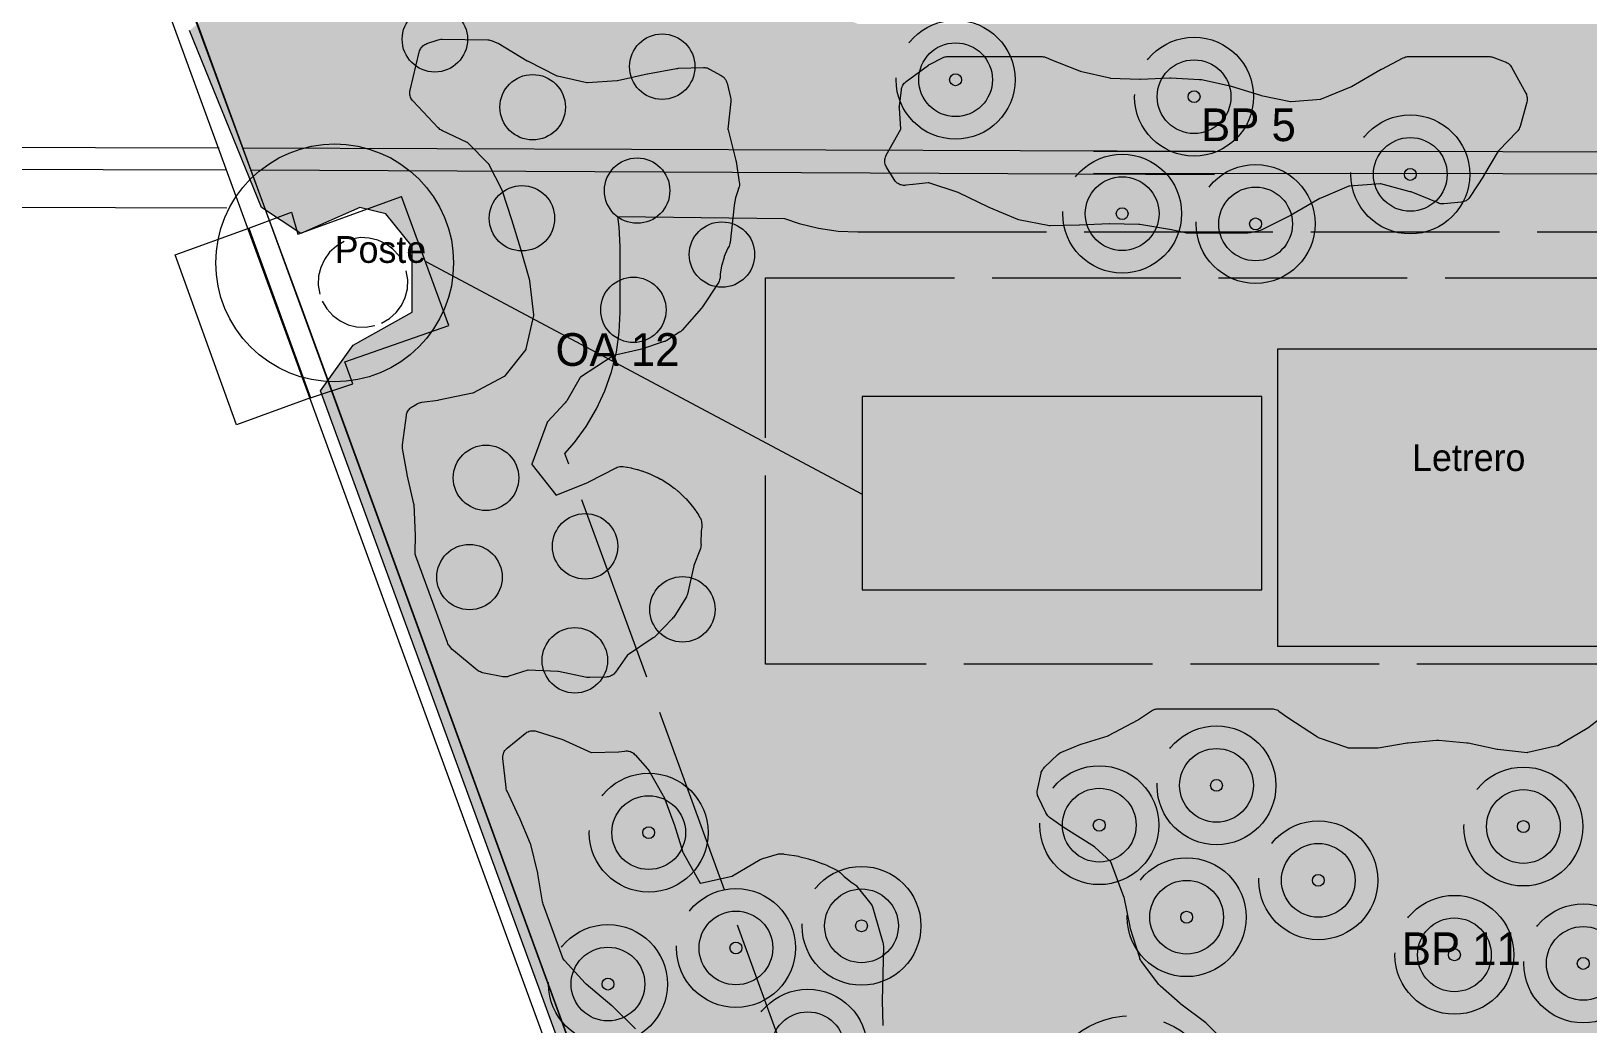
# Model space of a CAD drawing. Header units: metres. Extents: x 1 to 213, y 1 to 147.
# Drawn here: x 108.96 to 119.43, y 33.18 to 39.86 of the extents above; entities that cross this region are included whole.
import ezdxf

# ---------------------------------------------------------------- set-up
doc = ezdxf.new("R2010")
doc.units = ezdxf.units.M
doc.linetypes.add('DASHED', pattern=[1.524, 1.27, -0.254])
doc.layers.get('0').update_dxf_attribs({"lineweight": 0, "plot": 0})
for name, color, linetype, lineweight, plot in [('00-BASE-ARQUITECTURA', 8, 'Continuous', 0, False), ('PJ-ARBUSTOS', 82, 'Continuous', 0, False), ('PJ-COPA-ADULTA', 8, 'DASHED', 0, False), ('PJ-ETIQUETAS', 7, 'Continuous', 0, False), ('PJ-GRAVILLA', 42, 'Continuous', 0, False), ('PJ-HERBACEAS', 212, 'Continuous', 0, False), ('PJ-LIMITE-JARDIN', 7, 'Continuous', 0, False), ('PJ-MASAS', 92, 'Continuous', 0, False), ('PJ-MASAS-RELLENO', 92, 'Continuous', 0, False), ('PJ-PROTEGIDO', 30, 'DASHED', 0, False), ('PJ-RIEGO-SECTORES', 5, 'Continuous', 0, False), ('PJ-VISIBILIDAD', 1, 'DASHED', 0, False)]:
    doc.layers.add(name, color=color, linetype=linetype, lineweight=lineweight, plot=plot)

# ---------------------------------------------------------------- blocks, each defined once
blk = doc.blocks.new('PJ_BP')
for radius in [0.248, 0.04]:
    blk.add_circle((0, 0), radius)
for tag, p, height in [('CODIGO', (0.15, 0.15), 0.2), ('ESPECIE', (0.15, -0.1), 0.15), ('ZONA', (0.15, -0.3), 0.15)]:
    blk.add_attdef(tag, p, '', height=height)
blk = doc.blocks.new('PJ_OA')
blk.add_circle((0, 0), 0.22)
for tag, p, height in [('CODIGO', (0.15, 0.15), 0.2), ('ESPECIE', (0.15, -0.1), 0.15), ('ZONA', (0.15, -0.3), 0.15)]:
    blk.add_attdef(tag, p, '', height=height)

msp = doc.modelspace()

# ---------------------------------------------------------------- hatches: boundary and pattern name
at = {"layer": 'PJ-GRAVILLA'}
h = msp.add_hatch(dxfattribs=at)
h.set_pattern_fill('GRAVEL', scale=0.03)
h.paths.add_polyline_path([(110.243, 40.04), (114.3, 39.996), (114.52, 39.908), (129.91, 39.908), (129.954, 39.82), (129.646, 39.467), (129.646, 39.247), (129.954, 38.497), (140.141, 15.963), (139.788, 15.919), (134.541, 16.669), (130.748, 16.889), (127.705, 17.551), (127.441, 17.727), (125.986, 18.124), (123.737, 19.138), (121.973, 20.152), (120.077, 21.519), (118.445, 22.975), (116.813, 24.783), (114.961, 27.384), (114.344, 28.531), (113.374, 30.692), (110.904, 37.439), (111.125, 37.747), (111.522, 37.968), (111.522, 38.409), (111.345, 38.629), (111.169, 38.673), (110.772, 38.497), (110.508, 38.673), (110.023, 39.864), (110.243, 40.04)])
at = {"layer": 'PJ-MASAS-RELLENO'}
for points in [[(111.482, 37.273), (111.484, 37.281), (111.486, 37.288), (111.488, 37.295), (111.492, 37.302), (111.496, 37.308), (111.5, 37.314), (111.506, 37.32), (111.511, 37.325), (111.517, 37.329), (111.524, 37.333), (111.53, 37.337), (111.532, 37.338), (111.556, 37.352), (111.563, 37.356), (111.571, 37.359), (111.579, 37.361), (111.587, 37.363), (111.697, 37.377), (111.7, 37.378), (111.927, 37.425), (111.929, 37.425), (111.931, 37.426), (112.143, 37.537), (112.145, 37.538), (112.147, 37.54), (112.288, 37.718), (112.289, 37.72), (112.289, 37.721), (112.339, 37.945), (112.34, 37.948), (112.339, 37.95), (112.314, 38.179), (112.314, 38.181), (112.313, 38.182), (112.253, 38.392), (112.253, 38.392), (112.192, 38.59), (112.192, 38.59), (112.13, 38.782), (112.13, 38.784), (112.129, 38.785), (112.038, 38.964), (112.037, 38.966), (112.036, 38.967), (111.895, 39.108), (111.894, 39.109), (111.892, 39.11), (111.721, 39.191), (111.714, 39.194), (111.708, 39.198), (111.702, 39.203), (111.697, 39.208), (111.527, 39.388), (111.522, 39.394), (111.517, 39.401), (111.513, 39.408), (111.51, 39.415), (111.508, 39.423), (111.506, 39.43), (111.505, 39.438), (111.505, 39.446), (111.506, 39.454), (111.507, 39.462), (111.569, 39.718), (111.571, 39.726), (111.574, 39.733), (111.578, 39.74), (111.582, 39.747), (111.588, 39.753), (111.593, 39.759), (111.6, 39.764), (111.606, 39.768), (111.614, 39.772), (111.621, 39.775), (111.697, 39.8), (111.705, 39.802), (111.714, 39.804), (111.723, 39.804), (112.03, 39.801), (112.038, 39.8), (112.045, 39.799), (112.053, 39.797), (112.06, 39.794), (112.091, 39.781), (112.1, 39.777), (112.295, 39.66), (112.298, 39.659), (112.495, 39.559), (112.497, 39.558), (112.5, 39.558), (112.697, 39.513), (112.699, 39.513), (112.701, 39.513), (112.9, 39.526), (112.902, 39.527), (112.903, 39.527), (113.103, 39.571), (113.106, 39.572), (113.301, 39.608), (113.307, 39.608), (113.313, 39.609), (113.481, 39.614), (113.49, 39.614), (113.498, 39.613), (113.506, 39.611), (113.515, 39.608), (113.522, 39.604), (113.601, 39.561), (113.608, 39.557), (113.614, 39.551), (113.62, 39.546), (113.626, 39.539), (113.63, 39.533), (113.634, 39.525), (113.637, 39.518), (113.64, 39.51), (113.663, 39.413), (113.665, 39.404), (113.666, 39.395), (113.665, 39.386), (113.646, 39.199), (113.646, 39.197), (113.647, 39.195), (113.699, 38.988), (113.701, 38.981), (113.722, 38.843), (113.723, 38.835), (113.723, 38.828), (113.723, 38.82), (113.721, 38.812), (113.719, 38.804), (113.716, 38.797), (113.716, 38.796), (113.714, 38.791), (113.699, 38.744), (113.697, 38.738), (113.688, 38.688), (113.688, 38.685), (113.661, 38.438), (113.659, 38.43), (113.657, 38.421), (113.654, 38.413), (113.65, 38.406), (113.646, 38.399), (113.643, 38.394), (113.621, 38.343), (113.62, 38.338), (113.604, 38.285), (113.603, 38.28), (113.595, 38.223), (113.595, 38.22), (113.593, 38.2), (113.592, 38.193), (113.59, 38.185), (113.587, 38.177), (113.584, 38.17), (113.58, 38.163), (113.476, 38.004), (113.469, 37.995), (113.338, 37.847), (113.333, 37.842), (113.327, 37.837), (113.321, 37.833), (113.236, 37.778), (113.231, 37.775), (113.224, 37.772), (113.218, 37.77), (113.064, 37.719), (113.056, 37.717), (112.878, 37.676), (112.876, 37.676), (112.874, 37.675), (112.655, 37.531), (112.653, 37.53), (112.652, 37.529), (112.561, 37.372), (112.556, 37.365), (112.55, 37.358), (112.431, 37.231), (112.43, 37.229), (112.429, 37.227), (112.327, 36.946), (112.327, 36.944), (112.328, 36.942), (112.487, 36.739), (112.488, 36.737), (112.49, 36.738), (112.707, 36.824), (112.71, 36.826), (112.894, 36.921), (112.901, 36.925), (112.909, 36.927), (112.918, 36.929), (112.926, 36.93), (112.934, 36.93), (112.942, 36.929), (112.966, 36.926), (112.97, 36.925), (112.995, 36.92), (112.999, 36.919), (113.035, 36.91), (113.039, 36.909), (113.063, 36.902), (113.067, 36.9), (113.102, 36.888), (113.105, 36.887), (113.129, 36.877), (113.133, 36.875), (113.166, 36.859), (113.17, 36.858), (113.192, 36.845), (113.196, 36.844), (113.228, 36.824), (113.231, 36.822), (113.252, 36.808), (113.255, 36.806), (113.285, 36.784), (113.288, 36.781), (113.308, 36.765), (113.311, 36.763), (113.338, 36.738), (113.341, 36.735), (113.359, 36.717), (113.362, 36.714), (113.387, 36.686), (113.39, 36.683), (113.406, 36.664), (113.408, 36.661), (113.43, 36.631), (113.433, 36.628), (113.447, 36.606), (113.449, 36.603), (113.458, 36.588), (113.461, 36.582), (113.464, 36.575), (113.466, 36.568), (113.468, 36.561), (113.469, 36.554), (113.47, 36.542), (113.47, 36.532), (113.47, 36.523), (113.465, 36.495), (113.465, 36.49), (113.464, 36.418), (113.464, 36.413), (113.464, 36.41), (113.465, 36.402), (113.464, 36.395), (113.463, 36.387), (113.462, 36.379), (113.459, 36.372), (113.417, 36.265), (113.417, 36.264), (113.417, 36.262), (113.373, 36.071), (113.37, 36.062), (113.367, 36.054), (113.362, 36.046), (113.281, 35.917), (113.276, 35.911), (113.271, 35.905), (113.158, 35.788), (113.152, 35.782), (113.144, 35.777), (112.97, 35.661), (112.968, 35.66), (112.967, 35.659), (112.89, 35.547), (112.886, 35.541), (112.881, 35.536), (112.875, 35.531), (112.869, 35.527), (112.863, 35.523), (112.856, 35.519), (112.849, 35.517), (112.842, 35.515), (112.834, 35.514), (112.827, 35.513), (112.716, 35.51), (112.707, 35.51), (112.697, 35.511), (112.505, 35.55), (112.503, 35.55), (112.502, 35.55), (112.302, 35.559), (112.3, 35.559), (112.299, 35.559), (112.171, 35.519), (112.163, 35.516), (112.155, 35.515), (112.147, 35.515), (112.139, 35.515), (112.131, 35.516), (111.995, 35.543), (111.987, 35.545), (111.98, 35.548), (111.973, 35.551), (111.966, 35.555), (111.959, 35.56), (111.799, 35.693), (111.791, 35.7), (111.775, 35.719), (111.77, 35.725), (111.765, 35.731), (111.762, 35.738), (111.759, 35.745), (111.546, 36.326), (111.544, 36.333), (111.542, 36.34), (111.541, 36.347), (111.541, 36.354), (111.543, 36.464), (111.543, 36.466), (111.534, 36.675), (111.533, 36.677), (111.533, 36.679), (111.488, 36.874), (111.488, 36.878), (111.457, 37.051), (111.456, 37.059), (111.456, 37.067), (111.456, 37.075), (111.482, 37.273)], [(114.809, 39.2), (114.809, 39.202), (114.8, 39.34), (114.799, 39.347), (114.8, 39.355), (114.814, 39.464), (114.815, 39.472), (114.817, 39.48), (114.82, 39.488), (114.824, 39.495), (114.828, 39.502), (114.833, 39.508), (114.839, 39.514), (114.845, 39.519), (114.995, 39.63), (115, 39.634), (115.007, 39.637), (115.091, 39.68), (115.098, 39.683), (115.105, 39.685), (115.112, 39.687), (115.12, 39.688), (115.127, 39.688), (115.754, 39.688), (115.761, 39.688), (115.768, 39.687), (115.776, 39.685), (115.782, 39.683), (115.811, 39.672), (115.812, 39.671), (116.013, 39.591), (116.015, 39.591), (116.016, 39.59), (116.216, 39.544), (116.218, 39.543), (116.22, 39.543), (116.419, 39.536), (116.422, 39.536), (116.62, 39.544), (116.627, 39.544), (116.82, 39.534), (116.826, 39.534), (116.833, 39.533), (117.026, 39.491), (117.032, 39.489), (117.23, 39.428), (117.234, 39.427), (117.433, 39.386), (117.435, 39.386), (117.437, 39.386), (117.636, 39.402), (117.638, 39.403), (117.64, 39.403), (117.838, 39.484), (117.843, 39.486), (118.042, 39.602), (118.046, 39.604), (118.191, 39.679), (118.198, 39.682), (118.206, 39.685), (118.213, 39.687), (118.22, 39.688), (118.228, 39.688), (118.766, 39.688), (118.773, 39.688), (118.78, 39.687), (118.787, 39.685), (118.794, 39.683), (118.877, 39.653), (118.884, 39.65), (118.891, 39.646), (118.898, 39.641), (118.904, 39.636), (118.91, 39.63), (118.915, 39.623), (118.919, 39.616), (119.015, 39.442), (119.019, 39.435), (119.021, 39.428), (119.023, 39.42), (119.025, 39.413), (119.025, 39.405), (119.025, 39.397), (119.024, 39.389), (119.022, 39.382), (118.977, 39.217), (118.974, 39.21), (118.971, 39.202), (118.967, 39.195), (118.962, 39.189), (118.957, 39.183), (118.833, 39.056), (118.831, 39.054), (118.83, 39.052), (118.731, 38.886), (118.73, 38.884), (118.642, 38.746), (118.637, 38.739), (118.632, 38.733), (118.626, 38.727), (118.62, 38.723), (118.613, 38.718), (118.606, 38.715), (118.598, 38.712), (118.59, 38.71), (118.582, 38.709), (118.463, 38.697), (118.455, 38.697), (118.448, 38.697), (118.44, 38.698), (118.432, 38.7), (118.425, 38.703), (118.243, 38.777), (118.238, 38.778), (118.04, 38.831), (118.038, 38.832), (118.036, 38.832), (117.829, 38.816), (117.826, 38.816), (117.824, 38.815), (117.635, 38.735), (117.63, 38.733), (117.432, 38.619), (117.428, 38.617), (117.235, 38.521), (117.227, 38.518), (117.218, 38.515), (117.162, 38.502), (117.153, 38.501), (117.144, 38.5), (116.742, 38.5), (116.733, 38.5), (116.725, 38.502), (116.619, 38.524), (116.617, 38.524), (116.418, 38.557), (116.412, 38.558), (116.213, 38.562), (116.211, 38.562), (116.011, 38.553), (116.009, 38.553), (115.815, 38.55), (115.807, 38.55), (115.799, 38.551), (115.612, 38.588), (115.604, 38.59), (115.596, 38.592), (115.403, 38.673), (115.399, 38.675), (115.201, 38.772), (115.195, 38.774), (114.997, 38.839), (114.995, 38.839), (114.993, 38.839), (114.892, 38.828), (114.89, 38.828), (114.844, 38.822), (114.836, 38.821), (114.828, 38.821), (114.821, 38.822), (114.813, 38.824), (114.806, 38.826), (114.798, 38.829), (114.792, 38.833), (114.785, 38.837), (114.779, 38.842), (114.774, 38.847), (114.769, 38.853), (114.764, 38.86), (114.714, 38.944), (114.71, 38.951), (114.707, 38.958), (114.705, 38.965), (114.703, 38.972), (114.702, 38.98), (114.702, 38.988), (114.703, 38.995), (114.704, 39.003), (114.706, 39.01), (114.709, 39.017), (114.712, 39.024), (114.809, 39.199), (114.809, 39.2)], [(115.736, 34.703), (115.733, 34.71), (115.73, 34.717), (115.729, 34.724), (115.728, 34.732), (115.728, 34.739), (115.728, 34.747), (115.729, 34.754), (115.753, 34.866), (115.755, 34.874), (115.758, 34.881), (115.762, 34.888), (115.766, 34.895), (115.771, 34.901), (115.777, 34.907), (115.866, 34.992), (115.872, 34.997), (115.878, 35.001), (115.884, 35.005), (115.891, 35.008), (116.022, 35.062), (116.029, 35.065), (116.204, 35.119), (116.206, 35.12), (116.208, 35.12), (116.406, 35.226), (116.409, 35.228), (116.496, 35.287), (116.503, 35.291), (116.51, 35.294), (116.518, 35.297), (116.525, 35.298), (116.533, 35.3), (116.541, 35.3), (117.307, 35.3), (117.315, 35.3), (117.323, 35.298), (117.331, 35.296), (117.339, 35.293), (117.346, 35.29), (117.353, 35.285), (117.414, 35.242), (117.415, 35.241), (117.614, 35.111), (117.616, 35.109), (117.619, 35.108), (117.816, 35.039), (117.818, 35.038), (117.82, 35.038), (118.018, 35.037), (118.019, 35.037), (118.021, 35.037), (118.218, 35.07), (118.223, 35.071), (118.414, 35.09), (118.422, 35.09), (118.43, 35.09), (118.619, 35.072), (118.628, 35.07), (118.823, 35.029), (118.827, 35.028), (119.025, 35.007), (119.027, 35.007), (119.029, 35.008), (119.226, 35.052), (119.228, 35.053), (119.23, 35.053), (119.428, 35.17), (119.432, 35.172), (119.579, 35.284), (119.585, 35.288), (119.592, 35.292), (119.599, 35.295), (119.606, 35.297), (119.613, 35.299), (119.62, 35.3), (119.627, 35.3), (120.337, 35.3), (120.345, 35.3), (120.354, 35.298), (120.362, 35.296), (120.369, 35.293), (120.377, 35.289), (120.384, 35.285), (120.39, 35.28), (120.396, 35.274), (120.472, 35.191), (120.476, 35.185), (120.481, 35.179), (120.484, 35.172), (120.487, 35.165), (120.49, 35.158), (120.545, 34.952), (120.546, 34.945), (120.547, 34.939), (120.548, 34.932), (120.549, 34.757), (120.548, 34.748), (120.531, 34.594), (120.53, 34.585), (120.527, 34.577), (120.467, 34.406), (120.465, 34.401), (120.462, 34.395), (120.375, 34.23), (120.37, 34.223), (120.365, 34.216), (120.24, 34.066), (120.235, 34.061), (120.088, 33.915), (120.084, 33.91), (119.964, 33.75), (119.963, 33.748), (119.962, 33.747), (119.909, 33.552), (119.909, 33.551), (119.909, 33.549), (119.929, 33.32), (119.93, 33.314), (119.986, 33.069), (119.987, 33.062), (119.995, 33.001), (119.996, 32.993), (119.995, 32.985), (119.994, 32.977), (119.993, 32.969), (119.99, 32.961), (119.987, 32.954), (119.983, 32.947), (119.978, 32.94), (119.972, 32.934), (119.966, 32.929), (119.96, 32.924), (119.916, 32.895), (119.908, 32.89), (119.702, 32.785), (119.702, 32.784), (119.694, 32.78), (119.693, 32.779), (119.686, 32.775), (119.685, 32.775), (119.677, 32.77), (119.676, 32.769), (119.503, 32.654), (119.502, 32.654), (119.496, 32.649), (119.495, 32.649), (119.49, 32.645), (119.489, 32.644), (119.477, 32.635), (119.476, 32.634), (119.472, 32.63), (119.47, 32.629), (119.46, 32.618), (119.458, 32.617), (119.454, 32.613), (119.453, 32.611), (119.444, 32.6), (119.442, 32.599), (119.439, 32.594), (119.438, 32.593), (119.429, 32.58), (119.428, 32.579), (119.425, 32.574), (119.424, 32.573), (119.421, 32.567), (119.42, 32.566), (119.321, 32.392), (119.32, 32.391), (119.317, 32.384), (119.316, 32.384), (119.314, 32.378), (119.313, 32.376), (119.307, 32.362), (119.306, 32.361), (119.304, 32.355), (119.303, 32.354), (119.298, 32.339), (119.298, 32.337), (119.296, 32.332), (119.295, 32.33), (119.292, 32.315), (119.292, 32.313), (119.291, 32.308), (119.29, 32.306), (119.288, 32.291), (119.288, 32.289), (119.287, 32.283), (119.287, 32.281), (119.287, 32.266), (119.287, 32.264), (119.287, 32.258), (119.287, 32.257), (119.287, 32.241), (119.288, 32.239), (119.288, 32.233), (119.288, 32.232), (119.289, 32.225), (119.289, 32.224), (119.318, 32.034), (119.319, 32.026), (119.319, 32.018), (119.318, 32.009), (119.316, 32.001), (119.313, 31.994), (119.31, 31.986), (119.306, 31.979), (119.301, 31.972), (119.296, 31.966), (119.29, 31.961), (119.222, 31.904), (119.216, 31.9), (119.21, 31.896), (119.204, 31.893), (119.05, 31.822), (119.042, 31.819), (119.034, 31.817), (119.026, 31.815), (119.018, 31.815), (119.01, 31.815), (118.864, 31.827), (118.857, 31.828), (118.849, 31.83), (118.841, 31.832), (118.834, 31.836), (118.827, 31.84), (118.821, 31.845), (118.815, 31.85), (118.716, 31.948), (118.711, 31.954), (118.706, 31.96), (118.701, 31.967), (118.698, 31.974), (118.624, 32.157), (118.623, 32.159), (118.622, 32.161), (118.488, 32.326), (118.487, 32.328), (118.485, 32.329), (118.329, 32.429), (118.328, 32.43), (118.326, 32.43), (118.082, 32.472), (118.08, 32.472), (118.078, 32.472), (117.831, 32.462), (117.825, 32.461), (117.701, 32.466), (117.693, 32.466), (117.685, 32.468), (117.677, 32.47), (117.67, 32.473), (117.663, 32.477), (117.656, 32.481), (117.654, 32.483), (117.625, 32.503), (117.62, 32.506), (117.616, 32.508), (117.61, 32.511), (117.605, 32.515), (117.339, 32.717), (117.333, 32.722), (117.328, 32.727), (117.316, 32.741), (117.312, 32.744), (117.284, 32.768), (117.282, 32.77), (117.101, 32.905), (117.094, 32.911), (117.088, 32.917), (117.083, 32.924), (117.001, 33.047), (117, 33.049), (116.998, 33.05), (116.865, 33.186), (116.863, 33.187), (116.862, 33.188), (116.695, 33.314), (116.69, 33.318), (116.557, 33.435), (116.551, 33.44), (116.546, 33.446), (116.429, 33.599), (116.425, 33.605), (116.422, 33.611), (116.419, 33.617), (116.417, 33.624), (116.354, 33.827), (116.352, 33.835), (116.312, 34.033), (116.312, 34.034), (116.311, 34.036), (116.223, 34.27), (116.222, 34.272), (116.221, 34.273), (116.116, 34.37), (116.115, 34.371), (116.113, 34.372), (115.92, 34.492), (115.915, 34.495), (115.811, 34.569), (115.805, 34.574), (115.799, 34.58), (115.794, 34.586), (115.789, 34.593), (115.786, 34.6), (115.736, 34.703)], [(112.549, 33.604), (112.544, 33.61), (112.539, 33.616), (112.536, 33.623), (112.533, 33.63), (112.402, 33.986), (112.4, 33.994), (112.398, 34.001), (112.368, 34.19), (112.368, 34.194), (112.319, 34.386), (112.317, 34.391), (112.241, 34.574), (112.24, 34.575), (112.16, 34.745), (112.157, 34.753), (112.154, 34.762), (112.153, 34.771), (112.132, 34.966), (112.132, 34.974), (112.132, 34.982), (112.133, 34.99), (112.135, 34.997), (112.138, 35.005), (112.141, 35.012), (112.145, 35.019), (112.15, 35.025), (112.155, 35.031), (112.161, 35.036), (112.281, 35.134), (112.288, 35.139), (112.294, 35.143), (112.302, 35.146), (112.309, 35.149), (112.317, 35.151), (112.324, 35.152), (112.332, 35.152), (112.34, 35.152), (112.348, 35.151), (112.356, 35.149), (112.519, 35.098), (112.528, 35.095), (112.726, 35.006), (112.727, 35.005), (112.729, 35.005), (112.909, 35.01), (112.913, 35.011), (112.951, 35.016), (112.959, 35.017), (112.967, 35.017), (112.974, 35.016), (112.982, 35.014), (112.99, 35.012), (112.997, 35.009), (113.004, 35.005), (113.01, 35.001), (113.016, 34.995), (113.022, 34.99), (113.104, 34.897), (113.109, 34.891), (113.113, 34.884), (113.208, 34.72), (113.211, 34.714), (113.214, 34.709), (113.283, 34.529), (113.285, 34.523), (113.342, 34.335), (113.342, 34.333), (113.344, 34.331), (113.459, 34.128), (113.46, 34.127), (113.462, 34.127), (113.674, 34.174), (113.676, 34.175), (113.677, 34.176), (113.863, 34.286), (113.869, 34.289), (113.875, 34.291), (113.882, 34.293), (113.979, 34.322), (113.986, 34.324), (113.994, 34.325), (114.001, 34.325), (114.009, 34.325), (114.021, 34.324), (114.024, 34.323), (114.091, 34.313), (114.095, 34.313), (114.12, 34.308), (114.123, 34.307), (114.189, 34.29), (114.192, 34.289), (114.217, 34.282), (114.22, 34.281), (114.284, 34.258), (114.287, 34.257), (114.311, 34.247), (114.314, 34.245), (114.375, 34.217), (114.379, 34.215), (114.382, 34.213), (114.389, 34.209), (114.395, 34.204), (114.401, 34.199), (114.425, 34.175), (114.429, 34.171), (114.482, 34.13), (114.486, 34.127), (114.494, 34.122), (114.5, 34.118), (114.506, 34.114), (114.512, 34.109), (114.516, 34.103), (114.608, 33.988), (114.613, 33.982), (114.617, 33.975), (114.62, 33.967), (114.622, 33.96), (114.631, 33.929), (114.689, 33.727), (114.69, 33.719), (114.691, 33.712), (114.692, 33.704), (114.688, 33.516), (114.688, 33.515), (114.684, 33.338), (114.684, 33.336), (114.688, 33.169), (114.688, 33.163), (114.687, 33.157), (114.667, 32.993), (114.665, 32.984), (114.662, 32.976), (114.659, 32.968), (114.589, 32.826), (114.586, 32.819), (114.582, 32.813), (114.577, 32.807), (114.571, 32.802), (114.455, 32.695), (114.449, 32.691), (114.443, 32.687), (114.437, 32.683), (114.289, 32.608), (114.284, 32.605), (114.065, 32.452), (114.064, 32.451), (114.064, 32.449), (114.13, 32.205), (114.131, 32.204), (114.132, 32.202), (114.292, 32.048), (114.293, 32.048), (114.392, 31.957), (114.398, 31.951), (114.402, 31.945), (114.407, 31.939), (114.41, 31.932), (114.413, 31.925), (114.638, 31.312), (114.64, 31.304), (114.642, 31.296), (114.642, 31.287), (114.642, 31.278), (114.628, 31.103), (114.628, 31.101), (114.628, 31.099), (114.677, 30.874), (114.677, 30.872), (114.679, 30.872), (114.905, 30.854), (114.907, 30.854), (114.909, 30.854), (115.075, 30.892), (115.085, 30.894), (115.094, 30.894), (115.253, 30.891), (115.261, 30.89), (115.269, 30.889), (115.277, 30.886), (115.284, 30.883), (115.421, 30.821), (115.429, 30.817), (115.436, 30.813), (115.443, 30.807), (115.449, 30.801), (115.546, 30.687), (115.551, 30.681), (115.556, 30.674), (115.559, 30.666), (115.62, 30.524), (115.622, 30.519), (115.674, 30.372), (115.675, 30.369), (115.742, 30.211), (115.745, 30.203), (115.8, 30.024), (115.802, 30.016), (115.803, 30.007), (115.804, 29.999), (115.803, 29.991), (115.802, 29.983), (115.8, 29.975), (115.734, 29.775), (115.731, 29.768), (115.728, 29.761), (115.724, 29.755), (115.615, 29.599), (115.61, 29.592), (115.604, 29.585), (115.597, 29.58), (115.455, 29.475), (115.449, 29.471), (115.442, 29.467), (115.434, 29.464), (115.252, 29.4), (115.244, 29.398), (115.038, 29.35), (115.035, 29.349), (114.837, 29.285), (114.836, 29.284), (114.835, 29.284), (114.679, 29.206), (114.672, 29.203), (114.665, 29.201), (114.657, 29.199), (114.649, 29.198), (114.641, 29.198), (114.52, 29.202), (114.513, 29.202), (114.505, 29.204), (114.497, 29.206), (114.49, 29.209), (114.483, 29.212), (114.477, 29.216), (114.471, 29.221), (114.465, 29.226), (114.46, 29.232), (114.377, 29.338), (114.373, 29.345), (114.369, 29.351), (114.366, 29.359), (114.363, 29.366), (114.314, 29.541), (114.312, 29.553), (114.286, 29.756), (114.259, 29.963), (114.259, 29.964), (114.258, 29.966), (114.194, 30.154), (114.194, 30.156), (114.192, 30.158), (114.07, 30.319), (114.068, 30.321), (114.066, 30.322), (113.892, 30.461), (113.89, 30.463), (113.706, 30.594), (113.701, 30.598), (113.697, 30.602), (113.633, 30.665), (113.628, 30.671), (113.623, 30.677), (113.619, 30.683), (113.616, 30.689), (113.579, 30.772), (113.577, 30.777), (113.42, 31.205), (113.418, 31.213), (113.416, 31.22), (113.415, 31.228), (113.408, 31.353), (113.408, 31.356), (113.379, 31.557), (113.379, 31.558), (113.379, 31.56), (113.319, 31.749), (113.318, 31.752), (113.243, 31.934), (113.241, 31.94), (113.181, 32.121), (113.179, 32.128), (113.177, 32.136), (113.153, 32.327), (113.152, 32.333), (113.152, 32.34), (113.158, 32.55), (113.164, 32.765), (113.164, 32.767), (113.164, 32.769), (113.128, 32.967), (113.128, 32.968), (113.127, 32.97), (113.026, 33.144), (113.025, 33.145), (113.024, 33.147), (112.867, 33.301), (112.865, 33.302), (112.693, 33.448), (112.686, 33.455), (112.549, 33.604)]]:
    msp.add_hatch(color=7, dxfattribs=at).paths.add_polyline_path(points)

# ---------------------------------------------------------------- linework, layer by layer
at = {"layer": '00-BASE-ARQUITECTURA'}
for points in [[(109.153, 42.439), (113.302, 31.073)], [(109.005, 42.386), (113.164, 31.02)], [(119.874, 21.759), (119.249, 22.299), (118.688, 22.818), (117.842, 23.675), (117.461, 24.098), (116.9, 24.754), (115.969, 25.982), (115.196, 27.157), (114.614, 28.173), (114.095, 29.178), (113.598, 30.311), (113.09, 31.665), (110.783, 37.984), (110.052, 39.963)], [(102.729, 39.095), (110.222, 39.074)], [(110.381, 39.074), (116.921, 39.052)], [(116.106, 39.052), (127.123, 39.042)], [(102.782, 38.947), (110.275, 38.925)], [(110.434, 38.925), (116.921, 38.894)], [(116.106, 38.904), (127.123, 38.894)], [(102.782, 38.693), (110.275, 38.671)], [(110.709, 38.64), (110.751, 38.492), (111.45, 38.746)], [(111.767, 37.878), (111.45, 38.746)], [(109.926, 38.354), (110.423, 38.534), (110.709, 38.64)], [(110.423, 38.534), (110.836, 37.391), (111.121, 37.486)], [(111.464, 38.295), (111.433, 38.348), (111.392, 38.393), (111.345, 38.428), (111.291, 38.453), (111.233, 38.467), (111.173, 38.47), (111.112, 38.46)], [(110.338, 37.211), (109.926, 38.354)], [(111.064, 38.443), (111.011, 38.412), (110.966, 38.371), (110.931, 38.323), (110.906, 38.269), (110.892, 38.212), (110.889, 38.151), (110.899, 38.09)], [(111.316, 37.895), (111.369, 37.926), (111.414, 37.967), (111.449, 38.014), (111.475, 38.068), (111.489, 38.126), (111.491, 38.186), (111.481, 38.247)], [(111.608, 38.312), (114.55, 36.745)], [(110.916, 38.043), (110.947, 37.99), (110.988, 37.945), (111.036, 37.91), (111.09, 37.884), (111.147, 37.87), (111.208, 37.868), (111.269, 37.878)], [(111.121, 37.486), (111.068, 37.634), (111.767, 37.878)], [(121.853, 35.719), (121.853, 37.719), (117.344, 37.719), (117.344, 35.719)], [(110.836, 37.391), (110.338, 37.211)], [(121.853, 35.719), (117.344, 35.719)]]:
    msp.add_lwpolyline(points, dxfattribs=at)
msp.add_lwpolyline([(114.55, 37.401), (114.55, 36.1), (117.239, 36.1), (117.239, 37.401)], close=True, dxfattribs=at)
at = {"layer": 'PJ-COPA-ADULTA'}
for centre, radius in [((115.178, 39.532), 0.4), ((116.783, 39.418), 0.4), ((118.238, 38.895), 0.4), ((116.299, 38.631), 0.4), ((117.197, 38.562), 0.4), ((116.934, 34.785), 0.4), ((116.145, 34.517), 0.4), ((118.999, 34.508), 0.4), ((113.113, 34.467), 0.4), ((117.619, 34.146), 0.4), ((116.733, 33.898), 0.4), ((114.545, 33.84), 0.4), ((113.7, 33.691), 0.4), ((118.535, 33.645), 0.4), ((119.402, 33.587), 0.4), ((112.839, 33.448), 0.4), ((114.184, 33.013), 0.4), ((116.36, 32.635), 0.6)]:
    msp.add_circle(centre, radius, dxfattribs=at)
at = {"layer": 'PJ-LIMITE-JARDIN'}
msp.add_lwpolyline([(139.788, 15.919), (134.541, 16.669), (130.748, 16.889), (127.705, 17.551), (127.441, 17.727), (125.986, 18.124), (123.737, 19.138), (121.973, 20.152), (120.077, 21.519), (118.445, 22.975), (116.813, 24.783), (114.961, 27.384), (114.344, 28.531), (113.374, 30.692), (110.904, 37.439), (111.125, 37.747), (111.522, 37.968), (111.522, 38.409), (111.345, 38.629), (111.169, 38.673), (110.772, 38.497), (110.508, 38.673), (110.023, 39.864)], dxfattribs=at)
at = {"layer": 'PJ-MASAS'}
for points in [[(111.482, 37.273), (111.484, 37.281), (111.486, 37.288), (111.488, 37.295), (111.492, 37.302), (111.496, 37.308), (111.5, 37.314), (111.506, 37.32), (111.511, 37.325), (111.517, 37.329), (111.524, 37.333), (111.53, 37.337), (111.532, 37.338), (111.556, 37.352), (111.563, 37.356), (111.571, 37.359), (111.579, 37.361), (111.587, 37.363), (111.697, 37.377), (111.7, 37.378), (111.927, 37.425), (111.929, 37.425), (111.931, 37.426), (112.143, 37.537), (112.145, 37.538), (112.147, 37.54), (112.288, 37.718), (112.289, 37.72), (112.289, 37.721), (112.339, 37.945), (112.34, 37.948), (112.339, 37.95), (112.314, 38.179), (112.314, 38.181), (112.313, 38.182), (112.253, 38.392), (112.253, 38.392), (112.192, 38.59), (112.192, 38.59), (112.13, 38.782), (112.13, 38.784), (112.129, 38.785), (112.038, 38.964), (112.037, 38.966), (112.036, 38.967), (111.895, 39.108), (111.894, 39.109), (111.892, 39.11), (111.721, 39.191), (111.714, 39.194), (111.708, 39.198), (111.702, 39.203), (111.697, 39.208), (111.527, 39.388), (111.522, 39.394), (111.517, 39.401), (111.513, 39.408), (111.51, 39.415), (111.508, 39.423), (111.506, 39.43), (111.505, 39.438), (111.505, 39.446), (111.506, 39.454), (111.507, 39.462), (111.569, 39.718), (111.571, 39.726), (111.574, 39.733), (111.578, 39.74), (111.582, 39.747), (111.588, 39.753), (111.593, 39.759), (111.6, 39.764), (111.606, 39.768), (111.614, 39.772), (111.621, 39.775), (111.697, 39.8), (111.705, 39.802), (111.714, 39.804), (111.723, 39.804), (112.03, 39.801), (112.038, 39.8), (112.045, 39.799), (112.053, 39.797), (112.06, 39.794), (112.091, 39.781), (112.1, 39.777), (112.295, 39.66), (112.298, 39.659), (112.495, 39.559), (112.497, 39.558), (112.5, 39.558), (112.697, 39.513), (112.699, 39.513), (112.701, 39.513), (112.9, 39.526), (112.902, 39.527), (112.903, 39.527), (113.103, 39.571), (113.106, 39.572), (113.301, 39.608), (113.307, 39.608), (113.313, 39.609), (113.481, 39.614), (113.49, 39.614), (113.498, 39.613), (113.506, 39.611), (113.515, 39.608), (113.522, 39.604), (113.601, 39.561), (113.608, 39.557), (113.614, 39.551), (113.62, 39.546), (113.626, 39.539), (113.63, 39.533), (113.634, 39.525), (113.637, 39.518), (113.64, 39.51), (113.663, 39.413), (113.665, 39.404), (113.666, 39.395), (113.665, 39.386), (113.646, 39.199), (113.646, 39.197), (113.647, 39.195), (113.699, 38.988), (113.701, 38.981), (113.722, 38.843), (113.723, 38.835), (113.723, 38.828), (113.723, 38.82), (113.721, 38.812), (113.719, 38.804), (113.716, 38.797), (113.716, 38.796), (113.714, 38.791), (113.699, 38.744), (113.697, 38.738), (113.688, 38.688), (113.688, 38.685), (113.661, 38.438), (113.659, 38.43), (113.657, 38.421), (113.654, 38.413), (113.65, 38.406), (113.646, 38.399), (113.643, 38.394), (113.621, 38.343), (113.62, 38.338), (113.604, 38.285), (113.603, 38.28), (113.595, 38.223), (113.595, 38.22), (113.593, 38.2), (113.592, 38.193), (113.59, 38.185), (113.587, 38.177), (113.584, 38.17), (113.58, 38.163), (113.476, 38.004), (113.469, 37.995), (113.338, 37.847), (113.333, 37.842), (113.327, 37.837), (113.321, 37.833), (113.236, 37.778), (113.231, 37.775), (113.224, 37.772), (113.218, 37.77), (113.064, 37.719), (113.056, 37.717), (112.878, 37.676), (112.876, 37.676), (112.874, 37.675), (112.655, 37.531), (112.653, 37.53), (112.652, 37.529), (112.561, 37.372), (112.556, 37.365), (112.55, 37.358), (112.431, 37.231), (112.43, 37.229), (112.429, 37.227), (112.327, 36.946), (112.327, 36.944), (112.328, 36.942), (112.487, 36.739), (112.488, 36.737), (112.49, 36.738), (112.707, 36.824), (112.71, 36.826), (112.894, 36.921), (112.901, 36.925), (112.909, 36.927), (112.918, 36.929), (112.926, 36.93), (112.934, 36.93), (112.942, 36.929), (112.966, 36.926), (112.97, 36.925), (112.995, 36.92), (112.999, 36.919), (113.035, 36.91), (113.039, 36.909), (113.063, 36.902), (113.067, 36.9), (113.102, 36.888), (113.105, 36.887), (113.129, 36.877), (113.133, 36.875), (113.166, 36.859), (113.17, 36.858), (113.192, 36.845), (113.196, 36.844), (113.228, 36.824), (113.231, 36.822), (113.252, 36.808), (113.255, 36.806), (113.285, 36.784), (113.288, 36.781), (113.308, 36.765), (113.311, 36.763), (113.338, 36.738), (113.341, 36.735), (113.359, 36.717), (113.362, 36.714), (113.387, 36.686), (113.39, 36.683), (113.406, 36.664), (113.408, 36.661), (113.43, 36.631), (113.433, 36.628), (113.447, 36.606), (113.449, 36.603), (113.458, 36.588), (113.461, 36.582), (113.464, 36.575), (113.466, 36.568), (113.468, 36.561), (113.469, 36.554), (113.47, 36.542), (113.47, 36.532), (113.47, 36.523), (113.465, 36.495), (113.465, 36.49), (113.464, 36.418), (113.464, 36.413), (113.464, 36.41), (113.465, 36.402), (113.464, 36.395), (113.463, 36.387), (113.462, 36.379), (113.459, 36.372), (113.417, 36.265), (113.417, 36.264), (113.417, 36.262), (113.373, 36.071), (113.37, 36.062), (113.367, 36.054), (113.362, 36.046), (113.281, 35.917), (113.276, 35.911), (113.271, 35.905), (113.158, 35.788), (113.152, 35.782), (113.144, 35.777), (112.97, 35.661), (112.968, 35.66), (112.967, 35.659), (112.89, 35.547), (112.886, 35.541), (112.881, 35.536), (112.875, 35.531), (112.869, 35.527), (112.863, 35.523), (112.856, 35.519), (112.849, 35.517), (112.842, 35.515), (112.834, 35.514), (112.827, 35.513), (112.716, 35.51), (112.707, 35.51), (112.697, 35.511), (112.505, 35.55), (112.503, 35.55), (112.502, 35.55), (112.302, 35.559), (112.3, 35.559), (112.299, 35.559), (112.171, 35.519), (112.163, 35.516), (112.155, 35.515), (112.147, 35.515), (112.139, 35.515), (112.131, 35.516), (111.995, 35.543), (111.987, 35.545), (111.98, 35.548), (111.973, 35.551), (111.966, 35.555), (111.959, 35.56), (111.799, 35.693), (111.791, 35.7), (111.775, 35.719), (111.77, 35.725), (111.765, 35.731), (111.762, 35.738), (111.759, 35.745), (111.546, 36.326), (111.544, 36.333), (111.542, 36.34), (111.541, 36.347), (111.541, 36.354), (111.543, 36.464), (111.543, 36.466), (111.534, 36.675), (111.533, 36.677), (111.533, 36.679), (111.488, 36.874), (111.488, 36.878), (111.457, 37.051), (111.456, 37.059), (111.456, 37.067), (111.456, 37.075), (111.482, 37.273)], [(114.809, 39.2), (114.809, 39.202), (114.8, 39.34), (114.799, 39.347), (114.8, 39.355), (114.814, 39.464), (114.815, 39.472), (114.817, 39.48), (114.82, 39.488), (114.824, 39.495), (114.828, 39.502), (114.833, 39.508), (114.839, 39.514), (114.845, 39.519), (114.995, 39.63), (115, 39.634), (115.007, 39.637), (115.091, 39.68), (115.098, 39.683), (115.105, 39.685), (115.112, 39.687), (115.12, 39.688), (115.127, 39.688), (115.754, 39.688), (115.761, 39.688), (115.768, 39.687), (115.776, 39.685), (115.782, 39.683), (115.811, 39.672), (115.812, 39.671), (116.013, 39.591), (116.015, 39.591), (116.016, 39.59), (116.216, 39.544), (116.218, 39.543), (116.22, 39.543), (116.419, 39.536), (116.422, 39.536), (116.62, 39.544), (116.627, 39.544), (116.82, 39.534), (116.826, 39.534), (116.833, 39.533), (117.026, 39.491), (117.032, 39.489), (117.23, 39.428), (117.234, 39.427), (117.433, 39.386), (117.435, 39.386), (117.437, 39.386), (117.636, 39.402), (117.638, 39.403), (117.64, 39.403), (117.838, 39.484), (117.843, 39.486), (118.042, 39.602), (118.046, 39.604), (118.191, 39.679), (118.198, 39.682), (118.206, 39.685), (118.213, 39.687), (118.22, 39.688), (118.228, 39.688), (118.766, 39.688), (118.773, 39.688), (118.78, 39.687), (118.787, 39.685), (118.794, 39.683), (118.877, 39.653), (118.884, 39.65), (118.891, 39.646), (118.898, 39.641), (118.904, 39.636), (118.91, 39.63), (118.915, 39.623), (118.919, 39.616), (119.015, 39.442), (119.019, 39.435), (119.021, 39.428), (119.023, 39.42), (119.025, 39.413), (119.025, 39.405), (119.025, 39.397), (119.024, 39.389), (119.022, 39.382), (118.977, 39.217), (118.974, 39.21), (118.971, 39.202), (118.967, 39.195), (118.962, 39.189), (118.957, 39.183), (118.833, 39.056), (118.831, 39.054), (118.83, 39.052), (118.731, 38.886), (118.73, 38.884), (118.642, 38.746), (118.637, 38.739), (118.632, 38.733), (118.626, 38.727), (118.62, 38.723), (118.613, 38.718), (118.606, 38.715), (118.598, 38.712), (118.59, 38.71), (118.582, 38.709), (118.463, 38.697), (118.455, 38.697), (118.448, 38.697), (118.44, 38.698), (118.432, 38.7), (118.425, 38.703), (118.243, 38.777), (118.238, 38.778), (118.04, 38.831), (118.038, 38.832), (118.036, 38.832), (117.829, 38.816), (117.826, 38.816), (117.824, 38.815), (117.635, 38.735), (117.63, 38.733), (117.432, 38.619), (117.428, 38.617), (117.235, 38.521), (117.227, 38.518), (117.218, 38.515), (117.162, 38.502), (117.153, 38.501), (117.144, 38.5), (116.742, 38.5), (116.733, 38.5), (116.725, 38.502), (116.619, 38.524), (116.617, 38.524), (116.418, 38.557), (116.412, 38.558), (116.213, 38.562), (116.211, 38.562), (116.011, 38.553), (116.009, 38.553), (115.815, 38.55), (115.807, 38.55), (115.799, 38.551), (115.612, 38.588), (115.604, 38.59), (115.596, 38.592), (115.403, 38.673), (115.399, 38.675), (115.201, 38.772), (115.195, 38.774), (114.997, 38.839), (114.995, 38.839), (114.993, 38.839), (114.892, 38.828), (114.89, 38.828), (114.844, 38.822), (114.836, 38.821), (114.828, 38.821), (114.821, 38.822), (114.813, 38.824), (114.806, 38.826), (114.798, 38.829), (114.792, 38.833), (114.785, 38.837), (114.779, 38.842), (114.774, 38.847), (114.769, 38.853), (114.764, 38.86), (114.714, 38.944), (114.71, 38.951), (114.707, 38.958), (114.705, 38.965), (114.703, 38.972), (114.702, 38.98), (114.702, 38.988), (114.703, 38.995), (114.704, 39.003), (114.706, 39.01), (114.709, 39.017), (114.712, 39.024), (114.809, 39.199), (114.809, 39.2)]]:
    msp.add_lwpolyline(points, close=True, dxfattribs=at)
for points in [[(116.998, 33.05), (116.865, 33.186), (116.863, 33.187), (116.862, 33.188), (116.695, 33.314), (116.69, 33.318), (116.557, 33.435), (116.551, 33.44), (116.546, 33.446), (116.429, 33.599), (116.425, 33.605), (116.422, 33.611), (116.419, 33.617), (116.417, 33.624), (116.354, 33.827), (116.352, 33.835), (116.312, 34.033), (116.312, 34.034), (116.311, 34.036), (116.223, 34.27), (116.222, 34.272), (116.221, 34.273), (116.116, 34.37), (116.115, 34.371), (116.113, 34.372), (115.92, 34.492), (115.915, 34.495), (115.811, 34.569), (115.805, 34.574), (115.799, 34.58), (115.794, 34.586), (115.789, 34.593), (115.786, 34.6), (115.736, 34.703), (115.736, 34.703), (115.733, 34.71), (115.73, 34.717), (115.729, 34.724), (115.728, 34.732), (115.728, 34.739), (115.728, 34.747), (115.729, 34.754), (115.753, 34.866), (115.755, 34.874), (115.758, 34.881), (115.762, 34.888), (115.766, 34.895), (115.771, 34.901), (115.777, 34.907), (115.866, 34.992), (115.872, 34.997), (115.878, 35.001), (115.884, 35.005), (115.891, 35.008), (116.022, 35.062), (116.029, 35.065), (116.204, 35.119), (116.206, 35.12), (116.208, 35.12), (116.406, 35.226), (116.409, 35.228), (116.496, 35.287), (116.503, 35.291), (116.51, 35.294), (116.518, 35.297), (116.525, 35.298), (116.533, 35.3), (116.541, 35.3), (117.307, 35.3), (117.315, 35.3), (117.323, 35.298), (117.331, 35.296), (117.339, 35.293), (117.346, 35.29), (117.353, 35.285), (117.414, 35.242), (117.415, 35.241), (117.614, 35.111), (117.616, 35.109), (117.619, 35.108), (117.816, 35.039), (117.818, 35.038), (117.82, 35.038), (118.018, 35.037), (118.019, 35.037), (118.021, 35.037), (118.218, 35.07), (118.223, 35.071), (118.414, 35.09), (118.422, 35.09), (118.43, 35.09), (118.619, 35.072), (118.628, 35.07), (118.823, 35.029), (118.827, 35.028), (119.025, 35.007), (119.027, 35.007), (119.029, 35.008), (119.226, 35.052), (119.228, 35.053), (119.23, 35.053), (119.428, 35.17), (119.432, 35.172), (119.579, 35.284)], [(113.024, 33.147), (112.867, 33.301), (112.865, 33.302), (112.693, 33.448), (112.686, 33.455), (112.549, 33.604), (112.549, 33.604), (112.544, 33.61), (112.539, 33.616), (112.536, 33.623), (112.533, 33.63), (112.402, 33.986), (112.4, 33.994), (112.398, 34.001), (112.368, 34.19), (112.368, 34.194), (112.319, 34.386), (112.317, 34.391), (112.241, 34.574), (112.24, 34.575), (112.16, 34.745), (112.157, 34.753), (112.154, 34.762), (112.153, 34.771), (112.132, 34.966), (112.132, 34.974), (112.132, 34.982), (112.133, 34.99), (112.135, 34.997), (112.138, 35.005), (112.141, 35.012), (112.145, 35.019), (112.15, 35.025), (112.155, 35.031), (112.161, 35.036), (112.281, 35.134), (112.288, 35.139), (112.294, 35.143), (112.302, 35.146), (112.309, 35.149), (112.317, 35.151), (112.324, 35.152), (112.332, 35.152), (112.34, 35.152), (112.348, 35.151), (112.356, 35.149), (112.519, 35.098), (112.528, 35.095), (112.726, 35.006), (112.727, 35.005), (112.729, 35.005), (112.909, 35.01), (112.913, 35.011), (112.951, 35.016), (112.959, 35.017), (112.967, 35.017), (112.974, 35.016), (112.982, 35.014), (112.99, 35.012), (112.997, 35.009), (113.004, 35.005), (113.01, 35.001), (113.016, 34.995), (113.022, 34.99), (113.104, 34.897), (113.109, 34.891), (113.113, 34.884), (113.208, 34.72), (113.211, 34.714), (113.214, 34.709), (113.283, 34.529), (113.285, 34.523), (113.342, 34.335), (113.342, 34.333), (113.344, 34.331), (113.459, 34.128), (113.46, 34.127), (113.462, 34.127), (113.674, 34.174), (113.676, 34.175), (113.677, 34.176), (113.863, 34.286), (113.869, 34.289), (113.875, 34.291), (113.882, 34.293), (113.979, 34.322), (113.986, 34.324), (113.994, 34.325), (114.001, 34.325), (114.009, 34.325), (114.021, 34.324), (114.024, 34.323), (114.091, 34.313), (114.095, 34.313), (114.12, 34.308), (114.123, 34.307), (114.189, 34.29), (114.192, 34.289), (114.217, 34.282), (114.22, 34.281), (114.284, 34.258), (114.287, 34.257), (114.311, 34.247), (114.314, 34.245), (114.375, 34.217), (114.379, 34.215), (114.382, 34.213), (114.389, 34.209), (114.395, 34.204), (114.401, 34.199), (114.425, 34.175), (114.429, 34.171), (114.482, 34.13), (114.486, 34.127), (114.494, 34.122), (114.5, 34.118), (114.506, 34.114), (114.512, 34.109), (114.516, 34.103), (114.608, 33.988), (114.613, 33.982), (114.617, 33.975), (114.62, 33.967), (114.622, 33.96), (114.631, 33.929), (114.689, 33.727), (114.69, 33.719), (114.691, 33.712), (114.692, 33.704), (114.688, 33.516), (114.688, 33.515), (114.684, 33.338), (114.684, 33.336), (114.688, 33.169)]]:
    msp.add_lwpolyline(points, dxfattribs=at)
at = {"layer": 'PJ-PROTEGIDO'}
for points in [[(111.796, 38.222), (111.785, 38.144), (111.766, 38.068), (111.739, 37.994), (111.706, 37.923), (111.665, 37.856), (111.618, 37.792), (111.566, 37.734), (111.508, 37.682), (111.444, 37.635), (111.377, 37.594), (111.306, 37.561), (111.232, 37.534), (111.156, 37.515), (111.078, 37.504), (111, 37.5), (110.922, 37.504), (110.844, 37.515), (110.768, 37.534), (110.694, 37.561), (110.623, 37.594), (110.556, 37.635), (110.492, 37.682), (110.434, 37.734), (110.382, 37.792), (110.335, 37.856), (110.294, 37.923), (110.261, 37.994), (110.234, 38.068), (110.215, 38.144), (110.204, 38.222), (110.2, 38.3), (110.204, 38.378), (110.215, 38.456), (110.234, 38.532), (110.261, 38.606), (110.294, 38.677), (110.335, 38.744), (110.382, 38.808), (110.434, 38.866), (110.492, 38.918), (110.556, 38.965), (110.623, 39.006), (110.694, 39.039), (110.768, 39.066), (110.844, 39.085), (110.922, 39.096), (111, 39.1), (111.078, 39.096), (111.156, 39.085), (111.232, 39.066), (111.306, 39.039), (111.377, 39.006), (111.444, 38.965), (111.508, 38.918), (111.566, 38.866), (111.618, 38.808), (111.665, 38.744), (111.706, 38.677), (111.739, 38.606), (111.766, 38.532), (111.785, 38.456), (111.796, 38.378), (111.8, 38.3), (111.796, 38.222)], [(113.9, 35.6), (113.9, 38.2), (122.6, 38.2), (122.6, 35.6), (113.9, 35.6)]]:
    msp.add_lwpolyline(points, close=True, dxfattribs=at)
at = {"layer": 'PJ-RIEGO-SECTORES'}
msp.add_lwpolyline([(139.788, 15.919), (134.541, 16.669), (130.748, 16.889), (127.705, 17.551), (127.441, 17.727), (125.986, 18.124), (123.737, 19.138), (121.973, 20.152), (120.077, 21.519), (118.445, 22.975), (116.813, 24.783), (114.961, 27.384), (114.344, 28.531), (113.374, 30.692), (110.904, 37.439), (111.125, 37.747), (111.522, 37.968), (111.522, 38.409), (111.345, 38.629), (111.169, 38.673), (110.772, 38.497), (110.508, 38.673), (110.023, 39.864)], dxfattribs=at)
at = {"layer": 'PJ-VISIBILIDAD'}
msp.add_lwpolyline([(119.434, 23.969), (117.907, 25.66), (116.153, 28.125), (115.601, 29.15), (114.671, 31.22), (112.549, 37.018), (112.613, 37.091), (112.693, 37.2), (112.761, 37.317), (112.818, 37.44), (112.863, 37.567), (112.896, 37.699), (112.915, 37.833), (112.922, 37.968), (112.922, 38.409), (112.915, 38.543), (112.905, 38.611), (112.905, 38.611), (114.027, 38.599), (114.126, 38.565), (114.256, 38.533), (114.387, 38.514), (114.52, 38.508), (128.436, 38.508)], dxfattribs=at)

# ---------------------------------------------------------------- block references
at = {"layer": 'PJ-ARBUSTOS'}
for p in [(115.178, 39.532), (116.783, 39.418), (118.238, 38.895), (116.299, 38.631), (117.197, 38.562), (116.934, 34.785), (113.113, 34.467), (116.145, 34.517), (118.999, 34.508), (117.619, 34.146), (114.545, 33.84), (116.733, 33.898), (113.7, 33.691), (118.535, 33.645), (119.402, 33.587), (112.839, 33.448), (114.184, 33.013)]:
    msp.add_blockref('PJ_BP', p, dxfattribs=at)
at = {"layer": 'PJ-HERBACEAS'}
for p in [(111.674, 39.804), (113.204, 39.62), (112.332, 39.347), (113.035, 38.786), (112.26, 38.6), (113.606, 38.356), (113.01, 37.984), (112.018, 36.854), (112.685, 36.393), (111.907, 36.186), (113.34, 35.969), (112.616, 35.626)]:
    msp.add_blockref('PJ_OA', p, dxfattribs=at)

# ---------------------------------------------------------------- texts
at = {"layer": 'PJ-ETIQUETAS'}
for s, p in [('BP 5', (116.83, 39.119)), ('OA 12', (112.486, 37.607)), ('BP 11', (118.181, 33.576))]:
    msp.add_text(s, height=0.22, dxfattribs=at).set_placement(p)
at = {"layer": 'PJ-PROTEGIDO'}
for s, p in [('Poste', (111, 38.3)), ('Letrero', (118.25, 36.9))]:
    msp.add_text(s, height=0.18, dxfattribs=at).set_placement(p)

doc.saveas('drawing.dxf')
